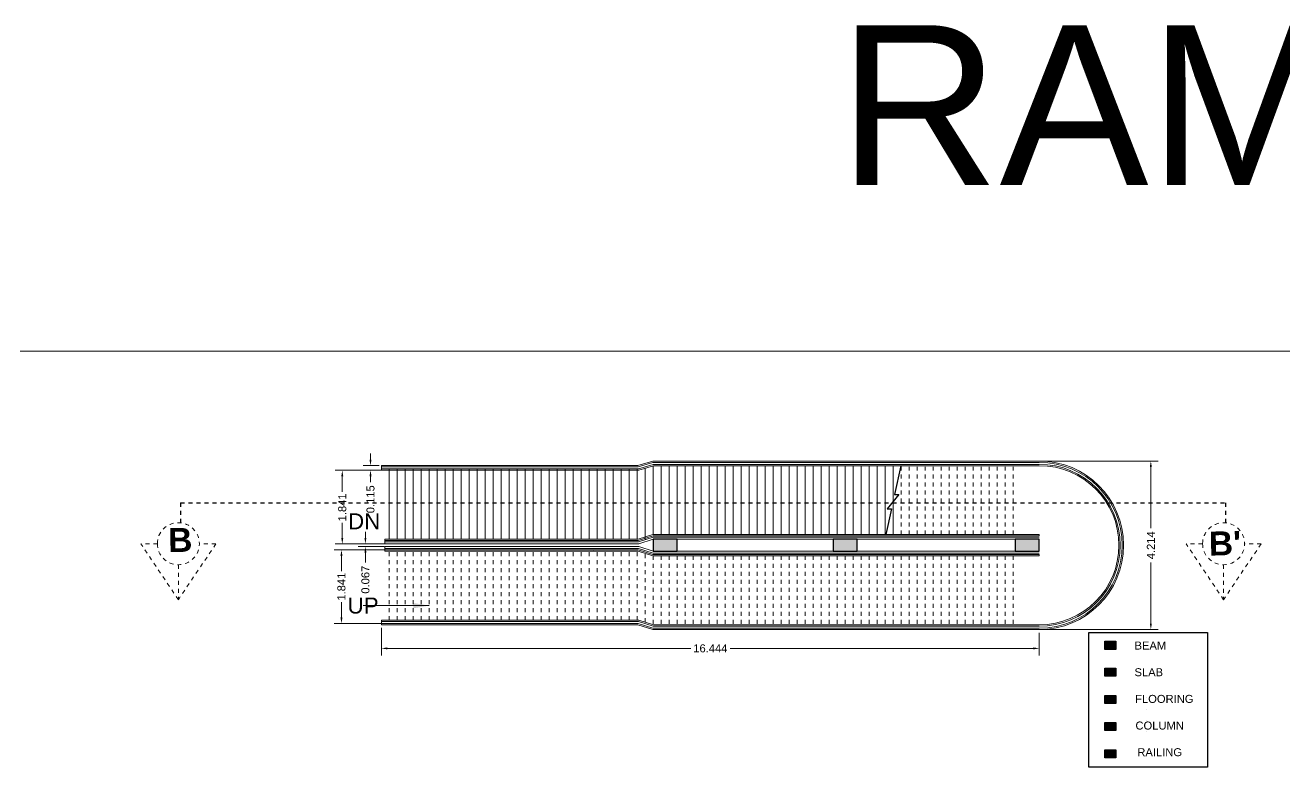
# Model space of a CAD drawing. Header units: millimetres. Extents: x 1898 to 3725, y 783 to 1532.
# Drawn here: x 2729.32 to 2760.81, y 899.63 to 918.51 of the extents above; entities that cross this region are included whole.
import ezdxf

# ---------------------------------------------------------------- set-up
doc = ezdxf.new("R2010")
doc.units = ezdxf.units.MM
doc.linetypes.add('DASHED', pattern=[0.75, 0.5, -0.25])
doc.linetypes.add('DASHED2', pattern=[0.375, 0.25, -0.125])
doc.layers.get('Defpoints').update_dxf_attribs({"lineweight": 15})
for name, color, linetype, lineweight in [('beam', 1, 'Continuous', 20), ('Column', 251, 'Continuous', 30), ('DIM', 6, 'Continuous', 18), ('flooing', 92, 'Continuous', 20), ('Hatch', 43, 'Continuous', 13), ('Railing', 23, 'Continuous', 13), ('RAMP', 213, 'Continuous', 20), ('Section', 72, 'DASHED2', 30), ('slab', 95, 'Continuous', 25), ('TEXT', 7, 'Continuous', 15), ('Wall', 7, 'Continuous', 30), ('Window-Wall', 7, 'Continuous', 18)]:
    doc.layers.add(name, color=color, linetype=linetype, lineweight=lineweight)
doc.styles.add('DIM', font='arial.ttf', dxfattribs={"height": 0.5})
doc.styles.add('dim-stylus bt', font='arial.ttf')
doc.styles.add('Tabrej', font='arial.ttf')
doc.dimstyles.new('DIMEN', dxfattribs={"dimtxt": 0.3, "dimasz": 0.25, "dimexe": 0.18, "dimexo": 0.0625, "dimgap": 0.09, "dimtad": 0, "dimdec": 3, "dimzin": 0, "dimdsep": 46, "dimtxsty": 'Tabrej', "dimcen": 0, "dimclrd": 256, "dimclre": 256, "dimclrt": 7, "dimadec": 0, "dimazin": 0, "dimtfac": 1, "dimtdec": 3, "dimtofl": 0, "dimtmove": 0, "dimatfit": 1, "dimfxl": 0, "dimtolj": 1, "dimtzin": 0, "dimlwd": -1, "dimlwe": -1, "dimarcsym": 0})

# ---------------------------------------------------------------- blocks, each defined once
blk = doc.blocks.new('BDHVBFH')
at = {"layer": 'Section', "color": 7, "linetype": 'ByBlock', "lineweight": 20, "ltscale": 0.05}
for p, q in [((5432.399, -574.787), (5431.461, -576.186)), ((5432.399, -575.66), (5432.399, -574.787)), ((5433.338, -576.186), (5432.399, -574.787)), ((5431.873, -576.186), (5431.461, -576.186)), ((5433.338, -576.186), (5432.925, -576.186))]:
    blk.add_line(p, q, dxfattribs=at)
blk.add_circle((5432.399, -576.186), 0.526, dxfattribs=at)
blk = doc.blocks.new('*D387')
at = {"layer": 'Defpoints', "color": 0, "transparency": 16777216}
for p in [(3147.634, 959.524), (3164.078, 959.406), (3164.078, 958.951)]:
    blk.add_point(p, dxfattribs=at)
at = {"layer": 'DIM', "transparency": 16777216}
for p, q in [((3147.634, 959.462), (3147.634, 958.771)), ((3164.078, 959.343), (3164.078, 958.771)), ((3147.784, 958.951), (3155.365, 958.951)), ((3163.928, 958.951), (3156.347, 958.951))]:
    blk.add_line(p, q, dxfattribs=at)
for points in [[(3147.784, 958.976), (3147.784, 958.926), (3147.634, 958.951)], [(3163.928, 958.976), (3163.928, 958.926), (3164.078, 958.951)]]:
    blk.add_solid(points, dxfattribs=at)
at = {"layer": 'DIM', "color": 7, "transparency": 16777216, "insert": (3155.856, 958.951), "char_height": 0.2, "attachment_point": 5, "style": 'Tabrej'}
blk.add_mtext('\\A1;16.444', dxfattribs=at)
blk = doc.blocks.new('*D388')
at = {"layer": 'Defpoints', "color": 0, "transparency": 16777216}
for p in [(3163.426, 963.637), (3163.426, 959.423), (3166.868, 959.423)]:
    blk.add_point(p, dxfattribs=at)
at = {"layer": 'DIM', "transparency": 16777216}
for p, q in [((3163.489, 963.637), (3167.048, 963.637)), ((3166.868, 963.487), (3166.868, 961.96)), ((3166.868, 959.573), (3166.868, 961.1)), ((3163.489, 959.423), (3167.048, 959.423))]:
    blk.add_line(p, q, dxfattribs=at)
for points in [[(3166.843, 963.487), (3166.893, 963.487), (3166.868, 963.637)], [(3166.843, 959.573), (3166.893, 959.573), (3166.868, 959.423)]]:
    blk.add_solid(points, dxfattribs=at)
at = {"layer": 'DIM', "color": 7, "transparency": 16777216, "insert": (3166.868, 961.53), "char_height": 0.2, "attachment_point": 5, "rotation": 90, "style": 'Tabrej'}
blk.add_mtext('\\A1;4.214', dxfattribs=at)
blk = doc.blocks.new('*D389')
at = {"layer": 'Defpoints', "color": 0, "transparency": 16777216}
for p in [(3147.829, 963.406), (3146.654, 961.565), (3147.828, 961.565)]:
    blk.add_point(p, dxfattribs=at)
at = {"layer": 'DIM', "transparency": 16777216}
for p, q in [((3147.767, 963.406), (3146.474, 963.406)), ((3146.654, 963.256), (3146.654, 962.863)), ((3146.654, 961.715), (3146.654, 962.091)), ((3147.766, 961.565), (3146.474, 961.565))]:
    blk.add_line(p, q, dxfattribs=at)
for points in [[(3146.629, 963.256), (3146.679, 963.256), (3146.654, 963.406)], [(3146.629, 961.715), (3146.679, 961.715), (3146.654, 961.565)]]:
    blk.add_solid(points, dxfattribs=at)
at = {"layer": 'DIM', "color": 7, "transparency": 16777216, "insert": (3146.654, 962.477), "char_height": 0.2, "attachment_point": 5, "rotation": 90, "style": 'Tabrej'}
blk.add_mtext('\\A1;1.841', dxfattribs=at)
blk = doc.blocks.new('*D390')
at = {"layer": 'Defpoints', "color": 0, "transparency": 16777216}
for p in [(3147.829, 961.415), (3146.634, 959.574), (3147.829, 959.574)]:
    blk.add_point(p, dxfattribs=at)
at = {"layer": 'DIM', "transparency": 16777216}
for p, q in [((3147.766, 961.415), (3146.454, 961.415)), ((3146.634, 961.265), (3146.634, 960.88)), ((3146.634, 959.724), (3146.634, 960.109)), ((3147.766, 959.574), (3146.454, 959.574))]:
    blk.add_line(p, q, dxfattribs=at)
for points in [[(3146.609, 961.265), (3146.659, 961.265), (3146.634, 961.415)], [(3146.609, 959.724), (3146.659, 959.724), (3146.634, 959.574)]]:
    blk.add_solid(points, dxfattribs=at)
at = {"layer": 'DIM', "color": 7, "transparency": 16777216, "insert": (3146.634, 960.495), "char_height": 0.2, "attachment_point": 5, "rotation": 90, "style": 'Tabrej'}
blk.add_mtext('\\A1;1.841', dxfattribs=at)
blk = doc.blocks.new('*D391')
at = {"layer": 'Defpoints', "color": 0, "transparency": 16777216}
for p in [(3147.36, 963.407), (3147.636, 963.522), (3147.636, 963.407)]:
    blk.add_point(p, dxfattribs=at)
at = {"layer": 'DIM', "transparency": 16777216}
for p, q in [((3147.36, 963.672), (3147.36, 963.822)), ((3147.574, 963.522), (3147.18, 963.522)), ((3147.574, 963.407), (3147.18, 963.407)), ((3147.36, 963.257), (3147.36, 963.107))]:
    blk.add_line(p, q, dxfattribs=at)
for points in [[(3147.335, 963.672), (3147.385, 963.672), (3147.36, 963.522)], [(3147.335, 963.257), (3147.385, 963.257), (3147.36, 963.407)]]:
    blk.add_solid(points, dxfattribs=at)
at = {"layer": 'DIM', "color": 7, "transparency": 16777216, "insert": (3147.36, 962.68), "char_height": 0.2, "attachment_point": 5, "rotation": 90, "style": 'Tabrej'}
blk.add_mtext('\\A1;0.115', dxfattribs=at)
blk = doc.blocks.new('*D392')
at = {"layer": 'Defpoints', "color": 0, "transparency": 16777216}
for p in [(3147.233, 961.498), (3147.766, 961.565), (3147.766, 961.498)]:
    blk.add_point(p, dxfattribs=at)
at = {"layer": 'DIM', "transparency": 16777216}
for p, q in [((3147.233, 961.715), (3147.233, 961.865)), ((3147.703, 961.565), (3147.053, 961.565)), ((3147.704, 961.498), (3147.053, 961.498)), ((3147.233, 961.348), (3147.233, 961.098))]:
    blk.add_line(p, q, dxfattribs=at)
for points in [[(3147.208, 961.715), (3147.258, 961.715), (3147.233, 961.565)], [(3147.208, 961.348), (3147.258, 961.348), (3147.233, 961.498)]]:
    blk.add_solid(points, dxfattribs=at)
at = {"layer": 'DIM', "color": 7, "transparency": 16777216, "insert": (3147.233, 960.669), "char_height": 0.2, "attachment_point": 5, "rotation": 90, "style": 'Tabrej'}
blk.add_mtext('\\A1;0.067', dxfattribs=at)
blk = doc.blocks.new('colm 600')
at = {"layer": 'Hatch'}
h = blk.add_hatch(color=0, dxfattribs=at)
h.dxf.hatch_style = 1
h.paths.add_polyline_path([(5460.775, -628.796), (5460.475, -628.796), (5460.475, -629.396), (5460.775, -629.396)])
at = {"layer": 'Column'}
for p, q in [((5460.775, -628.796), (5460.475, -628.796)), ((5460.475, -628.796), (5460.475, -629.396)), ((5460.775, -629.396), (5460.775, -628.796)), ((5460.475, -629.396), (5460.775, -629.396))]:
    blk.add_line(p, q, dxfattribs=at)
blk = doc.blocks.new('DEERYUTU7')
at = {"layer": 'beam'}
h = blk.add_hatch(color=256, dxfattribs=at)
h.dxf.hatch_style = 1
h.paths.add_polyline_path([(35.7412, -2.4012), (36.0166, -2.4012), (36.0166, -2.6044), (35.7412, -2.6044)])
at = {"layer": 'Column'}
h = blk.add_hatch(color=256, dxfattribs=at)
h.dxf.hatch_style = 1
h.paths.add_polyline_path([(35.7412, -4.4295), (36.0166, -4.4295), (36.0166, -4.6328), (35.7412, -4.6328)])
at = {"layer": 'flooing'}
h = blk.add_hatch(color=256, dxfattribs=at)
h.dxf.hatch_style = 1
h.paths.add_polyline_path([(35.7412, -3.7578), (36.0166, -3.7578), (36.0166, -3.961), (35.7412, -3.961)])
at = {"layer": 'Railing'}
h = blk.add_hatch(color=256, dxfattribs=at)
h.dxf.hatch_style = 1
h.paths.add_polyline_path([(35.7412, -5.1143), (36.0166, -5.1143), (36.0166, -5.3176), (35.7412, -5.3176)])
at = {"layer": 'slab'}
h = blk.add_hatch(color=256, dxfattribs=at)
h.dxf.hatch_style = 1
h.paths.add_polyline_path([(35.7412, -3.073), (36.0166, -3.073), (36.0166, -3.2762), (35.7412, -3.2762)])
at = {"layer": 'beam'}
for points in [[(36.7745, -3.8165), (36.7745, -3.8165), (36.7745, -3.8165), (36.7745, -3.8165)], [(36.7745, -4.0963), (36.7745, -4.0963), (36.7745, -4.0963), (36.7745, -4.0963)], [(36.7745, -4.3762), (36.7745, -4.3762), (36.7745, -4.3762), (36.7745, -4.3762)], [(36.7745, -4.656), (36.7745, -4.656), (36.7745, -4.656), (36.7745, -4.656)]]:
    blk.add_lwpolyline(points, close=True, dxfattribs=at)
at = {"layer": 'DIM'}
for p, q in [((22.9507, 0.0862), (22.9507, 0.0862)), ((22.9507, -0.1338), (22.9507, -0.1338))]:
    blk.add_line(p, q, dxfattribs=at)
at = {"layer": 'Railing'}
for p, q in [((24.073, 1.9593), (17.6574, 1.9593)), ((17.6574, 1.9593), (17.6574, 1.9093)), ((24.0806, 1.9093), (17.6574, 1.9093)), ((24.4411, 2.074), (24.073, 1.9593)), ((24.4487, 2.024), (24.0806, 1.9093)), ((24.4411, 2.074), (34.1006, 2.074)), ((24.4487, 2.024), (34.1006, 2.024)), ((17.7356, 0.1183), (24.0764, 0.1183)), ((17.7356, 0.0853), (24.0814, 0.0853)), ((17.7356, 0.0853), (17.7357, 0.0353)), ((24.4437, 0.233), (24.0764, 0.1183)), ((24.4487, 0.2), (24.0814, 0.0853)), ((24.4437, 0.233), (34.1006, 0.233)), ((24.4487, 0.2), (34.1006, 0.2)), ((17.7358, -0.0815), (24.0814, -0.0812)), ((17.7358, -0.1145), (24.0762, -0.1142)), ((24.0762, -0.1142), (24.4385, -0.2314)), ((24.0814, -0.0812), (24.4487, -0.2)), ((24.4487, -0.2), (34.1006, -0.2)), ((24.4487, -0.233), (34.1006, -0.233)), ((24.0808, -1.9055), (17.6567, -1.9055)), ((17.6567, -1.9055), (17.6567, -1.9555)), ((24.073, -1.9555), (17.6567, -1.9555)), ((24.4408, -2.074), (24.073, -1.9555)), ((24.4487, -2.024), (24.0808, -1.9055)), ((24.4408, -2.074), (34.1006, -2.074)), ((24.4487, -2.024), (34.1006, -2.024))]:
    blk.add_line(p, q, dxfattribs=at)
for radius in [2.074, 2.024]:
    blk.add_arc((34.1006, 0), radius, 270, 90, dxfattribs=at)
at = {"layer": 'RAMP'}
for p, q in [((17.8506, 1.9093), (17.8506, 1.9093)), ((17.8506, 1.9093), (17.8506, 0.1513)), ((18.0506, 1.9093), (18.0506, 0.1513)), ((18.2506, 1.9093), (18.2506, 0.1513)), ((18.4506, 1.9093), (18.4506, 0.1513)), ((18.6506, 1.9093), (18.6506, 0.1513)), ((18.8506, 1.9093), (18.8506, 0.1513)), ((19.0506, 1.9093), (19.0506, 0.1513)), ((19.2506, 1.9093), (19.2506, 0.1513)), ((19.4506, 1.9093), (19.4506, 0.1513)), ((19.6506, 1.9093), (19.6506, 0.1513)), ((19.8506, 1.9093), (19.8506, 0.1513)), ((20.0506, 1.9093), (20.0506, 0.1513)), ((20.2506, 1.9093), (20.2506, 0.1513)), ((20.4506, 1.9093), (20.4506, 0.1513)), ((20.6506, 1.9093), (20.6506, 0.1513)), ((20.8506, 1.9093), (20.8506, 0.1513)), ((21.0506, 1.9093), (21.0506, 0.1513)), ((21.2506, 1.9093), (21.2506, 0.1513)), ((21.4506, 1.9093), (21.4506, 0.1513)), ((21.6506, 1.9093), (21.6506, 0.1513)), ((21.8506, 1.9093), (21.8506, 0.1513)), ((22.0506, 1.9093), (22.0506, 0.1513)), ((22.2506, 1.9093), (22.2506, 0.1513)), ((22.4506, 1.9093), (22.4506, 0.1513)), ((22.6506, 1.9093), (22.6506, 0.1513)), ((22.8506, 1.9093), (22.8506, 0.1513)), ((23.0506, 1.9093), (23.0506, 0.1513)), ((23.2506, 1.9093), (23.2506, 0.1513)), ((23.4506, 1.9093), (23.4506, 0.1513)), ((23.6506, 1.9093), (23.6506, 0.1513)), ((23.8506, 1.9093), (23.8506, 0.1513)), ((24.0506, 1.9093), (24.0506, 0.1513)), ((24.2506, 1.9277), (24.2506, 0.1381)), ((24.4487, 0.266), (24.4487, 1.9894)), ((24.6487, 0.266), (24.6487, 1.991)), ((24.8487, 0.266), (24.8487, 1.991)), ((25.0487, 0.266), (25.0487, 1.991)), ((25.2487, 0.266), (25.2487, 1.991)), ((25.4487, 0.266), (25.4487, 1.991)), ((25.6487, 0.266), (25.6487, 1.991)), ((25.8487, 0.266), (25.8487, 1.991)), ((26.0487, 0.266), (26.0487, 1.991)), ((26.2487, 0.266), (26.2487, 1.991)), ((26.4487, 0.266), (26.4487, 1.991)), ((26.6487, 0.266), (26.6487, 1.991)), ((26.8487, 0.266), (26.8487, 1.991)), ((27.0487, 0.266), (27.0487, 1.991)), ((27.2487, 0.266), (27.2487, 1.991)), ((27.4487, 0.266), (27.4487, 1.991)), ((27.6487, 0.266), (27.6487, 1.991)), ((27.8487, 0.266), (27.8487, 1.991)), ((28.0487, 0.266), (28.0487, 1.991)), ((28.2487, 0.266), (28.2487, 1.991)), ((28.4487, 0.266), (28.4487, 1.991)), ((28.6487, 0.266), (28.6487, 1.991)), ((28.8487, 0.266), (28.8487, 1.991)), ((29.0487, 0.266), (29.0487, 1.991)), ((29.2487, 0.266), (29.2487, 1.991)), ((29.4487, 0.266), (29.4487, 1.991)), ((29.6487, 0.266), (29.6487, 1.991)), ((29.8487, 0.266), (29.8487, 1.991)), ((30.0487, 0.266), (30.0487, 1.991)), ((30.2487, 0.266), (30.2487, 1.991)), ((30.4487, 0.266), (30.4487, 1.991)), ((30.4487, 1.112), (30.4443, 1.0917))]:
    blk.add_line(p, q, dxfattribs=at)
at = {"layer": 'RAMP', "lineweight": 30}
for p, q in [((30.6415, 1.991), (30.4831, 1.2688)), ((30.5872, 1.2688), (30.3013, 0.9147)), ((30.4831, 1.2688), (30.5872, 1.2688)), ((30.4054, 0.9147), (30.2632, 0.266)), ((30.3013, 0.9147), (30.4054, 0.9147))]:
    blk.add_line(p, q, dxfattribs=at)
at = {"layer": 'RAMP', "linetype": 'DASHED', "ltscale": 0.02}
for p, q in [((30.6487, 0.266), (30.6487, 1.991)), ((30.8487, 0.266), (30.8487, 1.991)), ((31.0487, 0.266), (31.0487, 1.991)), ((31.2487, 0.266), (31.2487, 1.991)), ((31.4487, 0.266), (31.4487, 1.991)), ((31.6487, 0.266), (31.6487, 1.991)), ((31.8487, 0.266), (31.8487, 1.991)), ((32.0487, 0.266), (32.0487, 1.991)), ((32.2487, 0.266), (32.2487, 1.991)), ((32.4487, 0.266), (32.4487, 1.991)), ((32.6487, 0.266), (32.6487, 1.991)), ((32.8487, 0.266), (32.8487, 1.991)), ((33.0487, 0.266), (33.0487, 1.991)), ((33.2487, 0.266), (33.2487, 1.991)), ((33.4487, 0.266), (33.4487, 1.991)), ((17.8508, -1.8725), (17.8508, -0.1475)), ((18.0508, -1.8725), (18.0508, -0.1474)), ((18.2508, -1.8725), (18.2508, -0.1474)), ((18.4508, -1.8725), (18.4508, -0.1474)), ((18.6508, -1.8725), (18.6508, -0.1474)), ((18.8508, -1.8725), (18.8508, -0.1474)), ((19.0508, -1.8725), (19.0508, -0.1474)), ((19.2508, -1.8725), (19.2508, -0.1474)), ((19.4508, -1.8725), (19.4508, -0.1474)), ((19.6508, -1.8725), (19.6508, -0.1474)), ((19.8508, -1.8725), (19.8508, -0.1474)), ((20.0508, -1.8725), (20.0508, -0.1474)), ((20.2508, -1.8725), (20.2508, -0.1474)), ((20.4508, -1.8725), (20.4508, -0.1474)), ((20.6508, -1.8725), (20.6508, -0.1474)), ((20.8508, -1.8725), (20.8508, -0.1474)), ((21.0508, -1.8725), (21.0508, -0.1473)), ((21.2508, -1.8725), (21.2508, -0.1473)), ((21.4508, -1.8725), (21.4508, -0.1473)), ((21.6508, -1.8725), (21.6508, -0.1473)), ((21.8508, -1.8725), (21.8508, -0.1473)), ((22.0508, -1.8725), (22.0508, -0.1473)), ((22.2508, -1.8725), (22.2508, -0.1473)), ((22.4508, -1.8725), (22.4508, -0.1473)), ((22.6508, -1.8725), (22.6508, -0.1473)), ((22.8508, -1.8725), (22.8508, -0.1473)), ((23.0508, -1.8725), (23.0508, -0.1473)), ((23.2508, -1.8725), (23.2508, -0.1473)), ((23.4508, -1.8725), (23.4508, -0.1473)), ((23.6508, -1.8725), (23.6508, -0.1473)), ((23.8508, -1.8725), (23.8508, -0.1473)), ((24.0508, -1.8725), (24.0508, -0.1472)), ((24.2508, -1.9256), (24.2508, -0.136)), ((24.4487, -0.266), (24.4487, -1.9893)), ((24.6487, -0.266), (24.6487, -1.991)), ((24.8487, -0.266), (24.8487, -1.991)), ((25.0487, -0.266), (25.0487, -1.991)), ((25.2487, -0.266), (25.2487, -1.991)), ((25.4487, -0.266), (25.4487, -1.991)), ((25.6487, -0.266), (25.6487, -1.991)), ((25.8487, -0.266), (25.8487, -1.991)), ((26.0487, -0.266), (26.0487, -1.991)), ((26.2487, -0.266), (26.2487, -1.991)), ((26.4487, -0.266), (26.4487, -1.991)), ((26.6487, -0.266), (26.6487, -1.991)), ((26.8487, -0.266), (26.8487, -1.991)), ((27.0487, -0.266), (27.0487, -1.991)), ((27.2487, -0.266), (27.2487, -1.991)), ((27.4487, -0.266), (27.4487, -1.991)), ((27.6487, -0.266), (27.6487, -1.991)), ((27.8487, -0.266), (27.8487, -1.991)), ((28.0487, -0.266), (28.0487, -1.991)), ((28.2487, -0.266), (28.2487, -1.991)), ((28.4487, -0.266), (28.4487, -1.991)), ((28.6487, -0.266), (28.6487, -1.991)), ((28.8487, -0.266), (28.8487, -1.991)), ((29.0487, -0.266), (29.0487, -1.991)), ((29.2487, -0.266), (29.2487, -1.991)), ((29.4487, -0.266), (29.4487, -1.991)), ((29.6487, -0.266), (29.6487, -1.991)), ((29.8487, -0.266), (29.8487, -1.991)), ((30.0487, -0.266), (30.0487, -1.991)), ((30.2487, -0.266), (30.2487, -1.991)), ((30.4487, -0.266), (30.4487, -1.991)), ((30.6487, -0.266), (30.6487, -1.991)), ((30.8487, -0.266), (30.8487, -1.991)), ((31.0487, -0.266), (31.0487, -1.991)), ((31.2487, -0.266), (31.2487, -1.991)), ((31.4487, -0.266), (31.4487, -1.991)), ((31.6487, -0.266), (31.6487, -1.991)), ((31.8487, -0.266), (31.8487, -1.991)), ((32.0487, -0.266), (32.0487, -1.991)), ((32.2487, -0.266), (32.2487, -1.991)), ((32.4487, -0.266), (32.4487, -1.991)), ((32.6487, -0.266), (32.6487, -1.991)), ((32.8487, -0.266), (32.8487, -1.991)), ((33.0487, -0.266), (33.0487, -1.991)), ((33.2487, -0.266), (33.2487, -1.991)), ((33.4487, -0.266), (33.4487, -1.991))]:
    blk.add_line(p, q, dxfattribs=at)
at = {"layer": 'Section', "ltscale": 0.05}
for p, q in [((12.6293, 1.062), (12.6293, 0.562)), ((12.6293, 1.062), (38.7596, 1.062)), ((38.7596, 1.062), (38.7596, 0.562))]:
    blk.add_line(p, q, dxfattribs=at)
at = {"layer": 'Wall'}
for points in [[(35.3391, -2.1833), (38.3092, -2.1833), (38.3092, -5.5468), (35.3391, -5.5468)], [(35.7412, -2.4012), (36.0166, -2.4012), (36.0166, -2.6044), (35.7412, -2.6044)], [(35.7412, -3.073), (36.0166, -3.073), (36.0166, -3.2762), (35.7412, -3.2762)], [(35.7412, -3.7578), (36.0166, -3.7578), (36.0166, -3.961), (35.7412, -3.961)], [(35.7412, -4.4295), (36.0166, -4.4295), (36.0166, -4.6328), (35.7412, -4.6328)], [(35.7412, -5.1143), (36.0166, -5.1143), (36.0166, -5.3176), (35.7412, -5.3176)]]:
    blk.add_lwpolyline(points, close=True, dxfattribs=at)
at = {"layer": 'Window-Wall'}
for p, q in [((24.068, 1.9923), (17.6574, 1.9923)), ((17.6574, 1.9918), (17.6574, 1.8768)), ((24.4361, 2.107), (24.068, 1.9923)), ((24.4537, 1.991), (24.0857, 1.8763)), ((24.4361, 2.107), (34.1006, 2.107)), ((24.4537, 1.991), (34.1006, 1.991)), ((24.0857, 1.8763), (17.6574, 1.8763)), ((17.7356, 0.1513), (24.0713, 0.1513)), ((17.7356, 0.1513), (17.7356, 0.0353)), ((17.7356, 0.0353), (24.0892, 0.0353)), ((24.4386, 0.266), (24.0713, 0.1513)), ((24.4487, 0.15), (24.0892, 0.0353)), ((24.4386, 0.266), (34.1006, 0.266)), ((24.4487, 0.15), (34.1006, 0.15)), ((34.1006, 0.233), (34.1006, 0.266)), ((17.7358, -0.0315), (24.0895, -0.0312)), ((17.7358, -0.0315), (17.7358, -0.1145)), ((17.7358, -0.1145), (17.7358, -0.1475)), ((17.7358, -0.1475), (24.071, -0.1472)), ((24.071, -0.1472), (24.4383, -0.266)), ((24.0895, -0.0312), (24.4487, -0.15)), ((24.4383, -0.266), (34.1006, -0.266)), ((24.4487, -0.15), (34.1006, -0.15)), ((34.1006, -0.266), (34.1006, -0.233)), ((24.086, -1.8725), (17.6567, -1.8725)), ((17.6567, -1.9885), (17.6567, -1.8725)), ((24.4539, -1.991), (24.086, -1.8725)), ((24.0678, -1.9885), (17.6567, -1.9885)), ((24.4357, -2.107), (24.0678, -1.9885)), ((24.4357, -2.107), (34.1006, -2.107)), ((24.4539, -1.991), (34.1006, -1.991))]:
    blk.add_line(p, q, dxfattribs=at)
for radius in [2.107, 1.991]:
    blk.add_arc((34.1006, 0), radius, 270, 90, dxfattribs=at)
at = {"layer": 'Column', "rotation": 270}
for p in [(653.8445, 5460.6251), (658.3455, 5460.6251), (662.8964, 5460.6251)]:
    blk.add_blockref('colm 600', p, dxfattribs=at)
at = {"layer": 'Section', "xscale": -1, "rotation": 180}
for p in [(-5419.8212, -576.1475), (-5393.6909, -576.1475)]:
    blk.add_blockref('BDHVBFH', p, dxfattribs=at)
at = {"layer": 'Section', "char_height": 0.6, "attachment_point": 1, "rotation": 1.0017, "style": 'Tabrej'}
for s, insert in [('{\\fArial|b1|i0|c0|p34;B}', (12.317, 0.4279)), ("{\\fArial|b1|i0|c0|p34;B'}", (38.3337, 0.3416))]:
    blk.add_mtext_dynamic_manual_height_columns(s, width=20.540561, gutter_width=5, heights=[0], dxfattribs=dict(at, insert=insert))
at = {"layer": 'TEXT', "attachment_point": 5, "style": 'dim-stylus bt'}
for s, insert, char_height, width in [('DN', (17.222, 0.5996), 0.4, 2.643266), ('UP', (17.1948, -1.5098), 0.4, 2.643266), ('  BEAM\\P\\P SLAB\\P\\P           FLOORING\\P\\P        COLUMN\\P\\P        RAILING', (36.7996, -3.8432), 0.2, 3.421974)]:
    blk.add_mtext(s, dxfattribs=dict(at, insert=insert, char_height=char_height, width=width))
at = {"layer": 'DIM'}
for base, p1, p2, picture, middle in [((17.3815, 1.8768), (17.6574, 1.9918), (17.6574, 1.8768), '*D391', (17.3815, 1.1502)), ((36.8888, -2.107), (33.4476, 2.107), (33.4476, -2.107), '*D388', (36.8888, 0)), ((16.6549, -1.9555), (17.8497, -0.1145), (17.8497, -1.9555), '*D390', (16.6549, -1.035))]:
    dim = blk.add_linear_dim(base=base, p1=p1, p2=p2, angle=90, dimstyle='DIMEN', override={"dimtxt": 0.2, "dimasz": 0.15, "dimarcsym": 1}, dxfattribs=at)
    dim.commit()
    dim.dimension.update_dxf_attribs({"geometry": picture, "text_midpoint": middle, "insert": (-3129.9788, -961.5297)})
for base, p1, p2, picture, middle in [((16.6755, 0.0353), (17.8506, 1.8763), (17.8494, 0.0353), '*D389', (16.6755, 0.9473)), ((17.2542, -0.0315), (17.7869, 0.0353), (17.7872, -0.0315), '*D392', (17.2542, -0.8605))]:
    dim = blk.add_linear_dim(base=base, p1=p1, p2=p2, angle=90, dimstyle='DIMEN', override={"dimtxt": 0.2, "dimasz": 0.15, "dimarcsym": 1}, dxfattribs=at)
    dim.commit()
    dim.dimension.update_dxf_attribs({"geometry": picture, "text_midpoint": middle, "dimtype": 128, "insert": (-3129.9788, -961.5297)})
dim = blk.add_linear_dim(base=(34.0994, -2.5789), p1=(17.6555, -2.0055), p2=(34.0994, -2.124), dimstyle='DIMEN', override={"dimtxt": 0.2, "dimasz": 0.15, "dimarcsym": 1}, dxfattribs=at)
dim.commit()
dim.dimension.update_dxf_attribs({"geometry": '*D387', "text_midpoint": (25.8775, -2.5789), "dimtype": 128, "insert": (-3129.9788, -961.5297)})
blk.add_leader([(18.8497, -1.5098), (17.1948, -1.5098)], dimstyle='DIMEN', override={"dimtxt": 0.2, "dimasz": 0.4, "dimarcsym": 1}, dxfattribs=at)

msp = doc.modelspace()

# ---------------------------------------------------------------- linework, layer by layer
at = {"layer": 'DIM'}
msp.add_lwpolyline([(2681.8401, 910.3571), (2854.8272, 910.3571), (2854.8272, 862.1185), (2681.8401, 862.1185)], close=True, dxfattribs=at)

# ---------------------------------------------------------------- block references
at = {"layer": 'Window-Wall'}
msp.add_blockref('DEERYUTU7', (2720.5688, 905.5), dxfattribs=at)

# ---------------------------------------------------------------- texts
at = {"layer": 'TEXT', "insert": (2736.2671, 918.5071), "char_height": 4, "attachment_point": 1, "style": 'DIM'}
msp.add_mtext_dynamic_manual_height_columns('\\pi13.374;RAMP DETAIL', width=63.370035, gutter_width=1.5338, heights=[0], dxfattribs=at)

doc.saveas('drawing.dxf')
